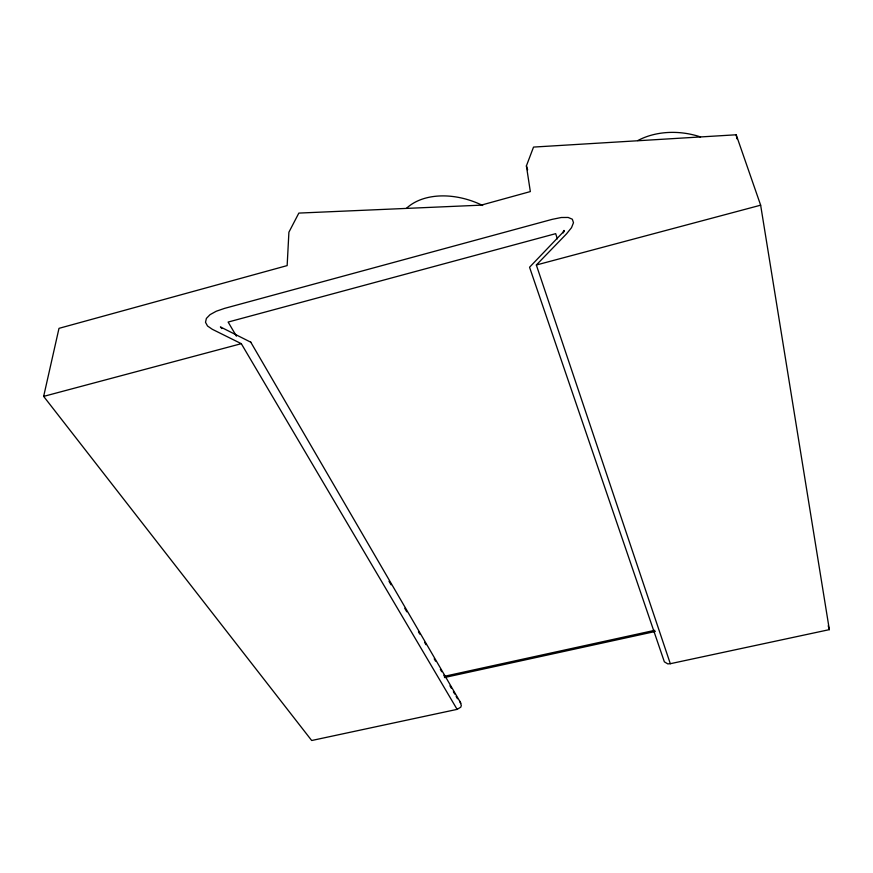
<?xml version="1.0" encoding="UTF-8"?>
<svg xmlns="http://www.w3.org/2000/svg" width="873" height="873" viewBox="0 0 873 873"><rect width="100%" height="100%" fill="white"/><g stroke="black" fill="none" stroke-linecap="round" stroke-linejoin="round"><path stroke-width="1.31" d="M459.624 701.019L461.326 705.373L460.791 707.163L457.114 709.367L311.683 740.511L43.65 396.386L58.993 328.346L287.152 265.599L288.908 232.196L298.839 213.088L481.132 205.155L530.337 191.58L526.397 165.892L533.534 147.079L736.201 134.78L760.645 205.188L829.35 629.64L670.311 663.709L667.78 663.884L664.353 661.821L529.551 267.236L564.34 230.865L563.074 232.687L563.98 230.428L563.325 232.753M670.311 663.709L536.338 264.999L566.522 233.855L571.509 227.689L573.485 222.702L572.328 219.221L568.159 217.453L561.274 217.508L552.14 219.363L224.612 308.365L216.253 311.235L210.044 314.662L206.377 318.427L205.504 322.29L207.523 326L212.325 329.307L241.297 343.678L457.114 709.367M43.65 396.386L241.297 343.678M536.338 264.999L760.645 205.188M444.761 676.226L654.783 630.317M444.466 677.535L655.307 631.474M250.78 342.194L220.422 326.917L221.851 328.575M236.441 336.149L228.126 322.061L555.697 233.658L557.323 238.864M250.606 341.9L460.933 703.278M389.009 581.265L391.06 584.79M404.756 608.285L406.807 611.809M418.451 631.779L419.826 634.136M424.616 642.353L425.991 644.711M434.208 658.809L435.572 661.156M440.363 669.384L441.738 671.73M443.79 675.255L445.165 677.601M449.955 685.829L451.33 688.175M453.382 691.7L454.746 694.057M456.121 696.403L457.485 698.749M526.397 165.892L527.641 169.788M828.204 625.788L829.35 629.64M736.201 134.78L736.888 138.807M406.589 208.221A66.534 45.843 23 0 1 482.671 205.493M637.716 140.608A68.465 52.38 12.3 0 1 700.539 136.941"/></g></svg>
